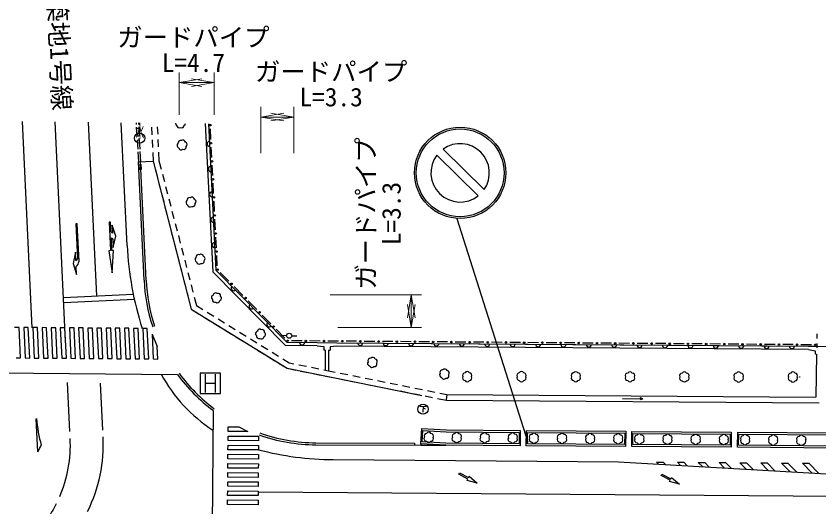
# Model space of a CAD drawing. Units: millimetres, scale not verified. Extents: x 40000 to 680000, y 20000 to 380000.
# Drawn here: x 210936 to 289980, y 286624 to 334986 of the extents above; entities that cross this region are included whole.
import ezdxf
from ezdxf.enums import TextEntityAlignment as Align

# ---------------------------------------------------------------- set-up
doc = ezdxf.new("R2010")
doc.units = ezdxf.units.MM
doc.header["$LTSCALE"] = 1000
for name, color, linetype, lineweight in [('M-BGD', 7, 'Continuous', 25), ('M-BGD-EXST', 7, 'Continuous', 25), ('M-STR-HTXT', 7, 'Continuous', 13), ('M-STR-STRC', 7, 'Continuous', 25)]:
    doc.layers.add(name, color=color, linetype=linetype, lineweight=lineweight)
doc.layers.add('M-BMK-HTXT', color=7, linetype='Continuous')
doc.styles.add('ＭＳ ゴシック', font='')
doc.styles.get('ＭＳ ゴシック').set_extended_font_data('MS Gothic')

# ---------------------------------------------------------------- blocks, each defined once
blk = doc.blocks.new('open_arrow')
at = {"color": 0, "linetype": 'Continuous', "lineweight": -2}
blk.add_lwpolyline([(7.5, 1.25), (0, 0), (7.5, -1.25)], dxfattribs=at)

msp = doc.modelspace()

# ---------------------------------------------------------------- linework, layer by layer
at = {"layer": 'M-BGD'}
for p, q in [((222796, 324303), (222788, 324463)), ((222989, 324461), (222996, 324313)), ((223088, 324460), (223083, 324247)), ((224840, 324087), (224877, 323338)), ((229560, 324386), (230295, 309798)), ((222849, 323182), (222808, 324053)), ((223008, 324063), (223049, 323191)), ((224273, 324047), (224309, 323298)), ((230119, 322834), (230067, 323864)), ((222849, 323182), (223049, 323191)), ((222869, 322772), (223068, 322784)), ((222869, 322772), (222923, 321870)), ((223068, 322784), (223122, 321887)), ((224333, 322798), (224370, 322049)), ((224901, 322838), (224938, 322089)), ((230209, 321054), (230157, 322085)), ((222938, 321621), (222998, 320622)), ((223137, 321637), (223197, 320639)), ((224394, 321550), (224435, 320699)), ((224962, 321590), (225004, 320726)), ((223536, 308969), (222998, 320622)), ((223013, 320373), (223046, 319829)), ((223735, 308978), (223198, 320632)), ((223212, 320390), (223244, 319858)), ((224435, 320699), (224536, 320307)), ((225004, 320726), (225221, 319888)), ((230298, 319275), (230247, 320305)), ((224660, 319823), (224846, 319097)), ((225347, 319404), (225535, 318678)), ((224971, 318612), (225157, 317886)), ((225660, 318194), (225848, 317468)), ((230388, 317496), (230336, 318526)), ((225281, 317402), (225468, 316675)), ((225973, 316984), (226161, 316257)), ((225592, 316191), (225779, 315464)), ((230478, 315717), (230426, 316747)), ((226286, 315773), (226474, 315047)), ((225903, 314980), (226089, 314254)), ((230567, 313938), (230515, 314968)), ((226600, 314563), (226788, 313837)), ((226214, 313769), (226400, 313043)), ((226913, 313353), (227101, 312627)), ((230657, 312159), (230605, 313189)), ((226524, 312559), (226711, 311832)), ((227226, 312143), (227414, 311417)), ((226835, 311348), (227022, 310621)), ((227539, 310933), (227727, 310207)), ((230747, 310380), (230695, 311410)), ((227146, 310137), (227332, 309411)), ((227852, 309723), (228040, 308997)), ((231884, 308870), (231029, 309738)), ((227457, 308926), (227643, 308200)), ((228166, 308513), (228354, 307787)), ((233265, 307468), (232410, 308336)), ((227768, 307716), (227954, 306989)), ((228479, 307303), (228696, 306464)), ((234646, 306067), (233791, 306934)), ((228078, 306505), (228179, 306114)), ((228179, 306114), (228965, 305628)), ((228696, 306464), (229330, 306073)), ((229391, 305365), (230029, 304971)), ((229756, 305810), (230394, 305416)), ((230819, 305153), (231457, 304759)), ((236028, 304665), (235173, 305532)), ((230454, 304709), (231093, 304315)), ((231883, 304497), (232521, 304103)), ((231518, 304052), (232156, 303658)), ((232947, 303840), (233585, 303446)), ((237409, 303263), (236554, 304130)), ((232582, 303396), (233220, 303002)), ((234010, 303184), (234649, 302790)), ((239088, 302985), (238047, 302993)), ((240880, 302971), (239838, 302979)), ((242671, 302958), (241630, 302966)), ((244463, 302944), (243421, 302952)), ((246254, 302930), (245213, 302938)), ((248045, 302917), (247004, 302925)), ((249837, 302903), (248795, 302911)), ((251628, 302890), (250587, 302898)), ((253420, 302876), (252378, 302884)), ((255211, 302863), (254170, 302870)), ((257002, 302849), (255961, 302857)), ((258794, 302835), (257752, 302843)), ((260585, 302822), (259544, 302830)), ((262377, 302808), (261335, 302816)), ((264168, 302795), (263127, 302803)), ((265959, 302781), (264918, 302789)), ((267751, 302768), (266709, 302775)), ((269542, 302754), (268501, 302762)), ((271334, 302740), (270292, 302748)), ((234709, 302082), (235347, 301688)), ((235074, 302527), (235712, 302133)), ((241362, 302063), (241226, 302063)), ((241362, 302063), (241360, 300122)), ((241692, 302062), (241690, 300049)), ((241692, 302062), (241866, 302062)), ((241875, 302399), (241866, 302062)), ((242524, 302478), (241875, 302409)), ((288964, 302125), (242524, 302478)), ((273125, 302727), (272083, 302735)), ((274916, 302713), (273875, 302721)), ((276708, 302700), (275666, 302707)), ((278499, 302686), (277458, 302694)), ((280290, 302672), (279249, 302680)), ((282082, 302659), (281040, 302667)), ((283873, 302645), (282832, 302653)), ((285665, 302632), (284623, 302640)), ((287456, 302618), (286415, 302626)), ((289247, 302605), (288206, 302612)), ((288964, 302125), (289608, 302010)), ((289802, 302286), (289804, 302733)), ((235773, 301426), (236411, 301032)), ((236138, 301871), (236776, 301477)), ((237201, 301214), (237836, 300822)), ((289754, 301683), (289676, 297442)), ((236837, 300769), (237623, 300284)), ((237836, 300822), (238292, 300731)), ((238782, 300632), (239518, 300485)), ((240008, 300386), (240743, 300239)), ((237623, 300284), (238465, 300115)), ((238955, 300016), (239690, 299869)), ((240180, 299770), (240916, 299623)), ((241233, 300140), (241690, 300049)), ((241690, 300049), (242366, 299913)), ((242856, 299814), (243591, 299667)), ((241406, 299524), (242141, 299377)), ((242631, 299278), (243367, 299131)), ((243857, 299032), (244592, 298884)), ((244081, 299568), (244817, 299421)), ((245307, 299322), (246042, 299175)), ((246533, 299076), (247268, 298929)), ((247758, 298830), (248493, 298683)), ((245082, 298786), (245818, 298638)), ((246308, 298540), (247043, 298392)), ((247534, 298294), (248269, 298146)), ((248759, 298048), (249494, 297900)), ((248984, 298584), (249719, 298436)), ((250209, 298338), (250945, 298190)), ((251435, 298092), (252170, 297944)), ((249985, 297802), (250720, 297654)), ((251210, 297556), (251946, 297408)), ((252436, 297310), (253277, 297141)), ((252660, 297846), (253336, 297710)), ((253336, 297710), (253277, 297141)), ((253336, 297710), (289655, 297442)), ((270626, 297312), (272626, 297287)), ((272626, 297287), (272375, 297190)), ((272626, 297287), (272378, 297390)), ((253277, 297141), (290002, 296876)), ((240463, 292752), (250793, 292719)), ((240464, 292952), (250155, 292921)), ((250155, 292921), (250154, 292721)), ((250800, 292848), (250793, 292719)), ((250793, 292719), (253252, 292712))]:
    msp.add_line(p, q, dxfattribs=at)
for points in [[(229891, 324382), (230619, 309941), (237609, 302846), (240581, 302830), (242527, 302808), (289621, 302452), (290897, 302434)], [(222998, 320622), (224435, 320699), (228179, 306114), (237623, 300284), (250893, 297619)], [(230619, 309941), (237609, 302846), (240581, 302830), (242527, 302808), (288967, 302455), (290898, 302434)], [(240578, 302500), (237470, 302517), (230295, 309798)], [(240578, 302500), (241235, 302416), (241226, 302063)], [(289608, 302010), (289613, 301693), (289754, 301683)]]:
    msp.add_lwpolyline(points, dxfattribs=at)
for points in [[(250800, 292848), (250883, 294346), (253299, 294212), (260569, 294156), (260557, 292656), (253252, 292712)], [(250911, 293042), (250972, 294140), (253293, 294012), (260467, 293956), (260459, 292857), (253258, 292912)], [(261183, 294152), (270956, 294082), (270945, 292582), (261172, 292652)], [(271560, 292571), (271570, 294071), (281354, 294005), (281344, 292505)], [(261281, 293951), (270855, 293883), (270847, 292783), (261273, 292851)], [(271661, 292770), (271668, 293870), (281253, 293805), (281245, 292705)], [(281985, 294004), (291743, 293912), (291729, 292412), (281971, 292504)], [(282083, 293803), (291641, 293713), (291631, 292613), (282073, 292703)]]:
    msp.add_lwpolyline(points, close=True, dxfattribs=at)
for centre, radius in [((230048, 324238), 75), ((230138, 322459), 75), ((230228, 320680), 75), ((230317, 318901), 75), ((230407, 317122), 75), ((230497, 315343), 75), ((230586, 313563), 75), ((230676, 311784), 75), ((230765, 310005), 75), ((232147, 308603), 75), ((233528, 307201), 75), ((234909, 305799), 75), ((236291, 304397), 75), ((237672, 302996), 75), ((239463, 302982), 75), ((241255, 302968), 75), ((243046, 302955), 75), ((244838, 302941), 75), ((246629, 302928), 75), ((248420, 302914), 75), ((250212, 302900), 75), ((252003, 302887), 75), ((253795, 302873), 75), ((255586, 302860), 75), ((257377, 302846), 75), ((259169, 302833), 75), ((260960, 302819), 75), ((262752, 302805), 75), ((264543, 302792), 75), ((266334, 302778), 75), ((268126, 302765), 75), ((269917, 302751), 75), ((271708, 302738), 75), ((273500, 302724), 75), ((275291, 302710), 75), ((277083, 302697), 75), ((278874, 302683), 75), ((280665, 302670), 75), ((282457, 302656), 75), ((284248, 302642), 75), ((286040, 302629), 75), ((287831, 302615), 75), ((289622, 302602), 75), ((288087, 299427), 10)]:
    msp.add_circle(centre, radius, dxfattribs=at)
for centre, radius, start, end in [((229991, 322406), 250, 92.88412, 272.88412), ((230116, 319909), 250, 92.88412, 272.88412), ((230242, 317412), 250, 92.88412, 272.88412), ((230368, 314915), 250, 92.88412, 272.88412), ((230494, 312418), 250, 92.88412, 272.88412), ((240517, 309752), 17000, 182.64085, 198.40448), ((240517, 309752), 16800, 182.64085, 198.40448), ((232359, 308174), 250, 134.57605, 314.57605), ((234114, 306393), 250, 134.57605, 314.57605), ((235868, 304612), 250, 134.57605, 314.57605), ((239095, 302838), 250, 179.69142, 359.69142), ((244825, 302791), 250, 179.56662, 359.56662), ((247325, 302772), 250, 179.56662, 359.56662), ((249824, 302753), 250, 179.56662, 359.56662), ((252324, 302734), 250, 179.56662, 359.56662), ((254824, 302715), 250, 179.56662, 359.56662), ((257324, 302696), 250, 179.56662, 359.56662), ((259824, 302677), 250, 179.56662, 359.56662), ((262324, 302658), 250, 179.56662, 359.56662), ((264824, 302639), 250, 179.56662, 359.56662), ((267324, 302620), 250, 179.56662, 359.56662), ((269824, 302601), 250, 179.56662, 359.56662), ((272324, 302583), 250, 179.56662, 359.56662), ((274824, 302564), 250, 179.56662, 359.56662), ((277324, 302545), 250, 179.56662, 359.56662), ((279824, 302526), 250, 179.56662, 359.56662), ((282324, 302507), 250, 179.56662, 359.56662), ((284823, 302488), 250, 179.56662, 359.56662), ((287323, 302469), 250, 179.56662, 359.56662), ((240517, 309752), 17000, 216.30909, 233.17985), ((240517, 309752), 16800, 216.30909, 233.17985), ((240517, 309752), 17000, 250.55038, 269.81746), ((240517, 309752), 16800, 250.55038, 269.81746)]:
    msp.add_arc(centre, radius, start, end, dxfattribs=at)
at = {"layer": 'M-BGD-EXST'}
for p, q in [((289806, 303233), (289808, 303681)), ((237573, 303493), (237073, 303501)), ((238073, 303491), (238573, 303495)), ((229062, 299813), (229062, 297813)), ((231062, 299813), (229062, 299813)), ((229562, 299713), (229562, 297913)), ((230562, 297913), (230562, 299713)), ((231062, 297813), (231062, 299813)), ((229562, 298813), (230562, 298813)), ((229062, 297813), (231062, 297813)), ((250706, 296545), (251306, 296531)), ((251006, 296538), (250992, 295963)), ((251002, 296388), (251200, 296283))]:
    msp.add_line(p, q, dxfattribs=at)
for centre, radius in [((223104, 322955), 500), ((237823, 303489), 250), ((250999, 296263), 500)]:
    msp.add_circle(centre, radius, dxfattribs=at)
for centre, start, end in [((226866, 324434), 183.25612, 241.48081), ((226996, 324220), 181.48081, 301.48081), ((227246, 324227), 241.48081, 1.48081), ((227365, 324447), 301.48081, 351.12734), ((227124, 322480), 68.95045, 188.95045), ((227371, 322519), 8.95045, 128.95045), ((227528, 322324), 308.95045, 68.95045), ((227034, 322246), 128.95045, 248.95045), ((227192, 322052), 188.95045, 308.95045), ((227439, 322091), 248.95045, 8.95045), ((228010, 316856), 68.95045, 188.95045), ((228257, 316895), 8.95045, 128.95045), ((227920, 316623), 128.95045, 248.95045), ((228077, 316428), 188.95045, 308.95045), ((228324, 316467), 248.95045, 8.95045), ((228414, 316700), 308.95045, 68.95045), ((228896, 311232), 68.95045, 188.95045), ((229143, 311271), 8.95045, 128.95045), ((228806, 310999), 128.95045, 248.95045), ((228963, 310804), 188.95045, 308.95045), ((229210, 310843), 248.95045, 8.95045), ((229300, 311077), 308.95045, 68.95045), ((230419, 307268), 110.55877, 230.55877), ((230578, 307462), 50.55877, 170.55877), ((230825, 307421), 350.55877, 110.55877), ((230507, 307034), 170.55877, 290.55877), ((230754, 306993), 230.55877, 350.55877), ((230913, 307186), 290.55877, 50.55877), ((234757, 303700), 110.55877, 230.55877), ((234916, 303893), 50.55877, 170.55877), ((235162, 303852), 350.55877, 110.55877), ((235250, 303618), 290.55877, 50.55877), ((234845, 303466), 170.55877, 290.55877), ((235091, 303425), 230.55877, 350.55877), ((245823, 301023), 80.80736, 200.80736), ((246057, 301111), 20.80736, 140.80736), ((246251, 300953), 320.80736, 80.80736), ((245783, 300776), 140.80736, 260.80736), ((245977, 300618), 200.80736, 320.80736), ((246211, 300707), 260.80736, 20.80736), ((252875, 299628), 140.80736, 260.80736), ((252915, 299875), 80.80736, 200.80736), ((253148, 299964), 20.80736, 140.80736), ((253302, 299559), 260.80736, 20.80736), ((253342, 299806), 320.80736, 80.80736), ((255135, 299587), 89.93847, 209.93847), ((255352, 299712), 29.93847, 149.93847), ((255568, 299587), 329.93847, 89.93847), ((260479, 299582), 89.93847, 209.93847), ((260696, 299706), 29.93847, 149.93847), ((260912, 299581), 329.93847, 89.93847), ((265823, 299576), 89.93847, 209.93847), ((266040, 299701), 29.93847, 149.93847), ((266256, 299575), 329.93847, 89.93847), ((271167, 299570), 89.93847, 209.93847), ((271384, 299695), 29.93847, 149.93847), ((271600, 299570), 329.93847, 89.93847), ((276511, 299564), 89.93847, 209.93847), ((276728, 299689), 29.93847, 149.93847), ((276944, 299564), 329.93847, 89.93847), ((281855, 299559), 89.93847, 209.93847), ((282072, 299683), 29.93847, 149.93847), ((282288, 299558), 329.93847, 89.93847), ((287199, 299553), 89.93847, 209.93847), ((287416, 299678), 29.93847, 149.93847), ((287632, 299552), 329.93847, 89.93847), ((253068, 299470), 200.80736, 320.80736), ((255135, 299337), 149.93847, 269.93847), ((255351, 299212), 209.93847, 329.93847), ((255568, 299337), 269.93847, 29.93847), ((260479, 299332), 149.93847, 269.93847), ((260695, 299206), 209.93847, 329.93847), ((260912, 299331), 269.93847, 29.93847), ((265823, 299326), 149.93847, 269.93847), ((266039, 299201), 209.93847, 329.93847), ((266256, 299325), 269.93847, 29.93847), ((271167, 299320), 149.93847, 269.93847), ((271383, 299195), 209.93847, 329.93847), ((271600, 299320), 269.93847, 29.93847), ((276511, 299314), 149.93847, 269.93847), ((276727, 299189), 209.93847, 329.93847), ((276944, 299314), 269.93847, 29.93847), ((281855, 299309), 149.93847, 269.93847), ((282071, 299183), 209.93847, 329.93847), ((282288, 299308), 269.93847, 29.93847), ((287199, 299303), 149.93847, 269.93847), ((287415, 299178), 209.93847, 329.93847), ((287632, 299302), 269.93847, 29.93847), ((251346, 293363), 149.48888, 269.48888), ((251349, 293613), 89.48888, 209.48888), ((251566, 293736), 29.48888, 149.48888), ((251779, 293359), 269.48888, 29.48888), ((251782, 293609), 329.48888, 89.48888), ((254103, 293338), 149.48888, 269.48888), ((254106, 293588), 89.48888, 209.48888), ((254323, 293711), 29.48888, 149.48888), ((254536, 293334), 269.48888, 29.48888), ((254539, 293584), 329.48888, 89.48888), ((256860, 293314), 149.48888, 269.48888), ((256862, 293564), 89.48888, 209.48888), ((257080, 293687), 29.48888, 149.48888), ((257293, 293310), 269.48888, 29.48888), ((257295, 293560), 329.48888, 89.48888), ((259617, 293289), 149.48888, 269.48888), ((259619, 293539), 89.48888, 209.48888), ((259837, 293662), 29.48888, 149.48888), ((260050, 293285), 269.48888, 29.48888), ((260052, 293535), 329.48888, 89.48888), ((261694, 293273), 149.59055, 269.59055), ((261696, 293523), 89.59055, 209.59055), ((261913, 293647), 29.59055, 149.59055), ((262127, 293270), 269.59055, 29.59055), ((262129, 293520), 329.59055, 89.59055), ((264462, 293254), 149.59055, 269.59055), ((264464, 293504), 89.59055, 209.59055), ((264682, 293627), 29.59055, 149.59055), ((264895, 293251), 269.59055, 29.59055), ((264897, 293501), 329.59055, 89.59055), ((267231, 293234), 149.59055, 269.59055), ((267233, 293484), 89.59055, 209.59055), ((267450, 293607), 29.59055, 149.59055), ((267664, 293231), 269.59055, 29.59055), ((267666, 293481), 329.59055, 89.59055), ((269999, 293214), 149.59055, 269.59055), ((270001, 293464), 89.59055, 209.59055), ((270218, 293588), 29.59055, 149.59055), ((270432, 293211), 269.59055, 29.59055), ((270434, 293461), 329.59055, 89.59055), ((272083, 293192), 149.61356, 269.61356), ((272085, 293442), 89.61356, 209.61356), ((272302, 293566), 29.61356, 149.61356), ((272516, 293189), 269.61356, 29.61356), ((272518, 293439), 329.61356, 89.61356), ((274854, 293173), 149.61356, 269.61356), ((274856, 293423), 89.61356, 209.61356), ((275073, 293547), 29.61356, 149.61356), ((275287, 293170), 269.61356, 29.61356), ((275289, 293420), 329.61356, 89.61356), ((277625, 293155), 149.61356, 269.61356), ((277627, 293405), 89.61356, 209.61356), ((277844, 293528), 29.61356, 149.61356), ((278058, 293152), 269.61356, 29.61356), ((278060, 293402), 329.61356, 89.61356), ((280396, 293136), 149.61356, 269.61356), ((280398, 293386), 89.61356, 209.61356), ((280615, 293510), 29.61356, 149.61356), ((280829, 293133), 269.61356, 29.61356), ((280831, 293383), 329.61356, 89.61356), ((282495, 293374), 89.45916, 209.45916), ((282713, 293497), 29.45916, 149.45916), ((282928, 293370), 329.45916, 89.45916), ((285260, 293348), 89.45916, 209.45916), ((285477, 293471), 29.45916, 149.45916), ((285693, 293344), 329.45916, 89.45916), ((288024, 293322), 89.45916, 209.45916), ((288242, 293445), 29.45916, 149.45916), ((288457, 293318), 329.45916, 89.45916), ((251562, 293236), 209.48888, 329.48888), ((254319, 293211), 209.48888, 329.48888), ((257076, 293187), 209.48888, 329.48888), ((259832, 293162), 209.48888, 329.48888), ((261910, 293147), 209.59055, 329.59055), ((264678, 293127), 209.59055, 329.59055), ((267446, 293107), 209.59055, 329.59055), ((270215, 293088), 209.59055, 329.59055), ((272299, 293066), 209.61356, 329.61356), ((275070, 293047), 209.61356, 329.61356), ((277841, 293028), 209.61356, 329.61356), ((280612, 293010), 209.61356, 329.61356), ((282493, 293124), 149.45916, 269.45916), ((282708, 292997), 209.45916, 329.45916), ((282926, 293120), 269.45916, 29.45916), ((285257, 293098), 149.45916, 269.45916), ((285473, 292971), 209.45916, 329.45916), ((285690, 293094), 269.45916, 29.45916), ((288022, 293072), 149.45916, 269.45916), ((288237, 292945), 209.45916, 329.45916), ((288455, 293068), 269.45916, 29.45916)]:
    msp.add_arc(centre, 250, start, end, dxfattribs=at)
at = {"layer": 'M-STR-HTXT'}
for p, q in [((226979, 325264), (226979, 329425)), ((230449, 325264), (230449, 329425)), ((226979, 328425), (230449, 328425)), ((235046, 321472), (235046, 326039)), ((238272, 321472), (238272, 326039)), ((235046, 325039), (238272, 325039)), ((241850, 307516), (250850, 307516)), ((249850, 307516), (249850, 304305)), ((242611, 304305), (250850, 304305))]:
    msp.add_line(p, q, dxfattribs=at)
at = {"layer": 'M-STR-STRC'}
for p, q in [((211531, 324593), (212494, 304277)), ((215807, 302956), (214784, 324555)), ((218042, 324518), (218852, 307421)), ((221870, 312389), (221297, 324480)), ((252970, 321874), (257016, 317889)), ((252362, 321282), (256432, 317273)), ((220242, 314679), (220092, 314672)), ((220092, 314672), (220225, 311875)), ((220287, 313730), (220242, 314679)), ((254319, 315053), (261326, 293010)), ((216962, 314524), (216812, 314516)), ((216812, 314516), (216976, 311070)), ((217138, 310828), (216962, 314524)), ((220758, 313302), (220406, 314386)), ((220406, 314386), (220444, 313587)), ((220375, 311882), (220316, 313131)), ((220510, 312189), (220758, 313302)), ((220472, 312988), (220510, 312189)), ((216795, 311712), (216548, 310599)), ((216833, 310913), (216795, 311712)), ((220225, 311875), (220075, 311868)), ((220075, 311868), (220404, 309681)), ((220525, 311889), (220375, 311882)), ((220404, 309681), (220525, 311889)), ((216548, 310599), (216900, 309515)), ((216900, 309515), (216862, 310314)), ((215603, 307267), (222469, 307593)), ((215627, 306768), (222574, 307097)), ((211238, 304305), (210788, 304308)), ((211381, 301304), (211238, 304305)), ((211689, 304301), (211831, 301300)), ((212140, 304298), (211689, 304301)), ((212282, 301297), (212140, 304298)), ((212590, 304294), (212733, 301293)), ((213041, 304291), (212590, 304294)), ((213183, 301290), (213041, 304291)), ((213492, 304288), (213634, 301286)), ((213942, 304284), (213492, 304288)), ((214085, 301283), (213942, 304284)), ((214393, 304281), (214535, 301279)), ((214844, 304277), (214393, 304281)), ((214986, 301276), (214844, 304277)), ((215294, 304274), (215437, 301273)), ((215745, 304270), (215294, 304274)), ((215887, 301269), (215745, 304270)), ((216196, 304267), (216338, 301266)), ((216646, 304263), (216196, 304267)), ((216789, 301262), (216646, 304263)), ((217097, 304260), (217239, 301259)), ((217548, 304257), (217097, 304260)), ((217690, 301255), (217548, 304257)), ((217998, 304253), (218141, 301252)), ((218449, 304250), (217998, 304253)), ((218591, 301249), (218449, 304250)), ((218900, 304246), (219042, 301245)), ((219350, 304243), (218900, 304246)), ((219493, 301242), (219350, 304243)), ((219801, 304239), (219943, 301238)), ((220252, 304236), (219801, 304239)), ((220394, 301235), (220252, 304236)), ((220702, 304233), (220845, 301231)), ((221153, 304229), (220702, 304233)), ((221295, 301228), (221153, 304229)), ((221604, 304226), (221746, 301224)), ((222054, 304222), (221604, 304226)), ((222197, 301221), (222054, 304222)), ((222505, 304219), (222647, 301218)), ((222956, 304215), (222505, 304219)), ((223098, 301214), (222956, 304215)), ((223406, 304212), (223549, 301211)), ((223857, 304208), (223406, 304212)), ((223999, 301207), (223857, 304208)), ((224335, 303635), (224450, 301204)), ((224335, 303635), (224842, 302433)), ((224901, 301200), (224842, 302433)), ((210930, 301307), (211381, 301304)), ((211831, 301300), (212282, 301297)), ((212733, 301293), (213183, 301290)), ((213634, 301286), (214085, 301283)), ((214535, 301279), (214986, 301276)), ((215437, 301273), (215887, 301269)), ((216338, 301266), (216789, 301262)), ((217239, 301259), (217690, 301255)), ((218141, 301252), (218591, 301249)), ((219042, 301245), (219493, 301242)), ((219943, 301238), (220394, 301235)), ((220845, 301231), (221295, 301228)), ((221746, 301224), (222197, 301221)), ((222647, 301218), (223098, 301214)), ((223549, 301211), (223999, 301207)), ((224450, 301204), (224901, 301200)), ((204537, 299856), (226818, 299686)), ((216233, 294045), (216004, 298874)), ((219479, 294198), (219261, 298808)), ((230329, 296143), (230111, 267507)), ((213075, 292039), (212920, 295307)), ((231813, 294061), (231817, 294511)), ((233740, 294046), (231813, 294061)), ((231817, 294511), (232857, 294503)), ((232857, 294503), (233740, 294046)), ((231807, 293161), (231810, 293611)), ((231810, 293611), (234809, 293588)), ((234809, 293588), (234806, 293138)), ((231800, 292261), (231803, 292711)), ((231803, 292711), (234802, 292688)), ((234806, 293138), (231807, 293161)), ((234802, 292688), (234799, 292238)), ((231793, 291361), (231796, 291811)), ((231796, 291811), (234796, 291788)), ((234799, 292238), (231800, 292261)), ((234796, 291788), (234792, 291338)), ((231786, 290461), (231789, 290911)), ((231789, 290911), (234789, 290888)), ((234792, 291338), (231793, 291361)), ((234789, 290888), (234785, 290438)), ((242166, 291285), (270240, 291071)), ((270240, 291071), (335213, 287325)), ((273993, 291042), (274629, 291037)), ((273993, 291042), (274189, 290843)), ((274629, 291037), (274859, 290804)), ((276044, 291026), (276680, 291021)), ((276044, 291026), (276347, 290718)), ((276680, 291021), (277016, 290680)), ((278094, 291011), (278731, 291006)), ((278094, 291011), (278504, 290594)), ((278731, 291006), (279174, 290555)), ((280145, 290995), (280781, 290990)), ((280145, 290995), (280662, 290470)), ((280781, 290990), (281332, 290431)), ((282195, 290979), (282832, 290974)), ((282195, 290979), (282820, 290345)), ((282832, 290974), (283489, 290307)), ((284246, 290964), (284882, 290959)), ((284246, 290964), (284977, 290221)), ((284882, 290959), (285647, 290182)), ((286296, 290948), (286933, 290943)), ((286296, 290948), (287135, 290097)), ((286933, 290943), (287805, 290058)), ((288347, 290932), (288983, 290928)), ((288347, 290932), (289293, 289972)), ((288983, 290928), (289962, 289934)), ((234785, 290438), (231786, 290461)), ((231779, 289561), (231783, 290011)), ((234778, 289538), (231779, 289561)), ((231783, 290011), (234782, 289988)), ((234782, 289988), (234778, 289538)), ((254516, 289843), (254585, 289975)), ((255401, 289378), (254516, 289843)), ((254585, 289975), (255471, 289511)), ((255332, 289245), (255401, 289378)), ((255471, 289511), (255541, 289644)), ((255541, 289644), (256322, 288980)), ((274453, 289723), (274523, 289856)), ((275339, 289259), (274453, 289723)), ((274523, 289856), (275409, 289392)), ((275409, 289392), (275478, 289525)), ((275478, 289525), (276260, 288861)), ((231772, 288661), (231776, 289111)), ((234772, 288638), (231772, 288661)), ((231776, 289111), (234775, 289088)), ((234775, 289088), (234772, 288638)), ((256322, 288980), (255332, 289245)), ((275270, 289126), (275339, 289259)), ((276260, 288861), (275270, 289126)), ((231765, 287761), (231769, 288211)), ((234765, 287738), (231765, 287761)), ((231769, 288211), (234768, 288188)), ((234768, 288188), (234765, 287738)), ((328128, 287379), (234767, 288091)), ((231759, 286861), (231762, 287311)), ((231762, 287311), (234761, 287288)), ((234761, 287288), (234758, 286838)), ((234758, 286838), (231759, 286861))]:
    msp.add_line(p, q, dxfattribs=at)
for radius in [4500, 4320]:
    msp.add_circle((254656, 319540), radius, dxfattribs=at)
for centre, radius, start, end in [((254656, 319540), 2880, 325.01478, 125.8468), ((254656, 319540), 2880, 142.79212, 308.06946), ((220694, 314020), 500, 215.46784, 239.96249), ((221063, 313795), 1000, 221.62657, 233.80375), ((253335, 313881), 31500, 182.71516, 197.87367), ((216543, 311321), 500, 305.46784, 329.96249), ((216157, 311024), 1000, 314.80077, 348.70204), ((238423, 306819), 15000, 208.34336, 237.27885), ((228863, 296886), 16000, 185.56618, 195.16328), ((203280, 292741), 13000, 337.02153, 2.71516), ((204528, 292822), 15000, 333.73836, 2.71516), ((193294, 302762), 22500, 331.53633, 333.43898), ((242395, 321284), 30000, 255.33394, 269.56296), ((203280, 292741), 13000, 328.49911, 333.54873)]:
    msp.add_arc(centre, radius, start, end, dxfattribs=at)

# ---------------------------------------------------------------- block references
at = {"layer": 'M-STR-HTXT', "xscale": 300, "yscale": 300}
for p in [(226979, 328425), (235046, 325039)]:
    msp.add_blockref('open_arrow', p, dxfattribs=at)
for p, rotation in [((230449, 328425), 180), ((238272, 325039), 180), ((249850, 307516), 270), ((249850, 304305), 90)]:
    msp.add_blockref('open_arrow', p, dxfattribs=dict(at, rotation=rotation))

# ---------------------------------------------------------------- texts
at = {"layer": 'M-BGD-EXST', "style": 'ＭＳ ゴシック', "width": 0.45}
msp.add_text('水', height=1320, dxfattribs=at).set_placement((222719, 322551), align=Align.BOTTOM_LEFT)
at = {"layer": 'M-BMK-HTXT', "style": 'ＭＳ ゴシック'}
msp.add_text('市道新築地1号線', height=1833, rotation=272.715, dxfattribs=at).set_placement((215958, 335098), align=Align.TOP_CENTER)
at = {"layer": 'M-STR-HTXT', "style": 'ＭＳ ゴシック'}
for s, p in [('ガードパイプ', (228395, 331425)), ('L=4.7', (228395, 328925)), ('ガードパイプ', (241956, 328039)), ('L=3.3', (241956, 325539))]:
    msp.add_text(s, height=1833, dxfattribs=at).set_placement(p, align=Align.BOTTOM_CENTER)
for s, p in [('ガードパイプ', (246850, 315532)), ('L=3.3', (249350, 315532))]:
    msp.add_text(s, height=1833, rotation=90, dxfattribs=at).set_placement(p, align=Align.BOTTOM_CENTER)

doc.saveas('drawing.dxf')
